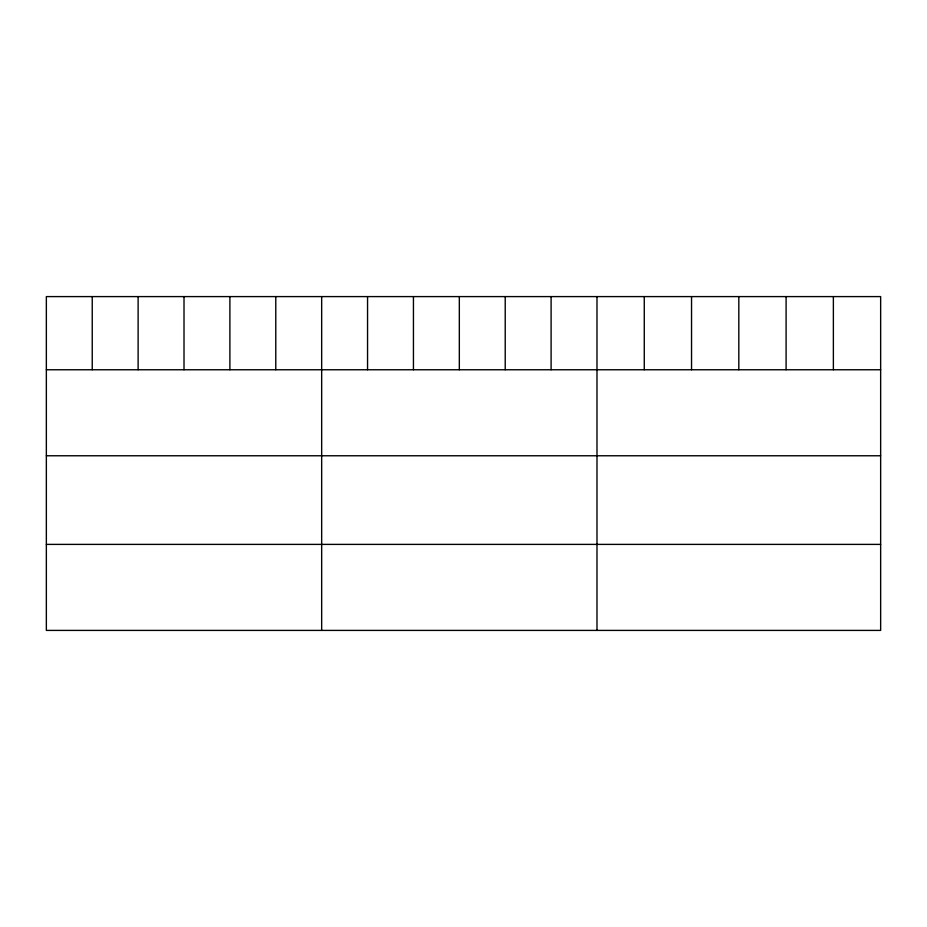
<?xml version="1.0" encoding="UTF-8"?>
<svg xmlns="http://www.w3.org/2000/svg" width="927" height="927" viewBox="0 0 927 927"><rect width="100%" height="100%" fill="white"/><g stroke="black" fill="none" stroke-linecap="round" stroke-linejoin="round"><path stroke-width="1.39" d="M880.65 369.757L880.65 630.406L46.35 630.406L46.35 296.594L880.65 296.594L880.65 369.757L46.35 369.757M46.35 455.771L880.65 455.771M46.35 544.392L880.65 544.392M833.373 296.594L833.373 369.757M786.096 296.594L786.096 369.757M738.819 296.594L738.819 369.757M691.542 296.594L691.542 369.757M644.265 296.594L644.265 369.757M596.988 296.594L596.988 630.406M551.101 296.594L551.101 369.757M505.215 296.594L505.215 369.757M459.328 296.594L459.328 369.757M413.442 296.594L413.442 369.757M367.555 296.594L367.555 369.757M321.669 296.594L321.669 630.406M275.782 296.594L275.782 369.757M229.896 296.594L229.896 369.757M184.01 296.594L184.01 369.757M138.123 296.594L138.123 369.757M92.236 296.594L92.236 369.757"/></g></svg>
